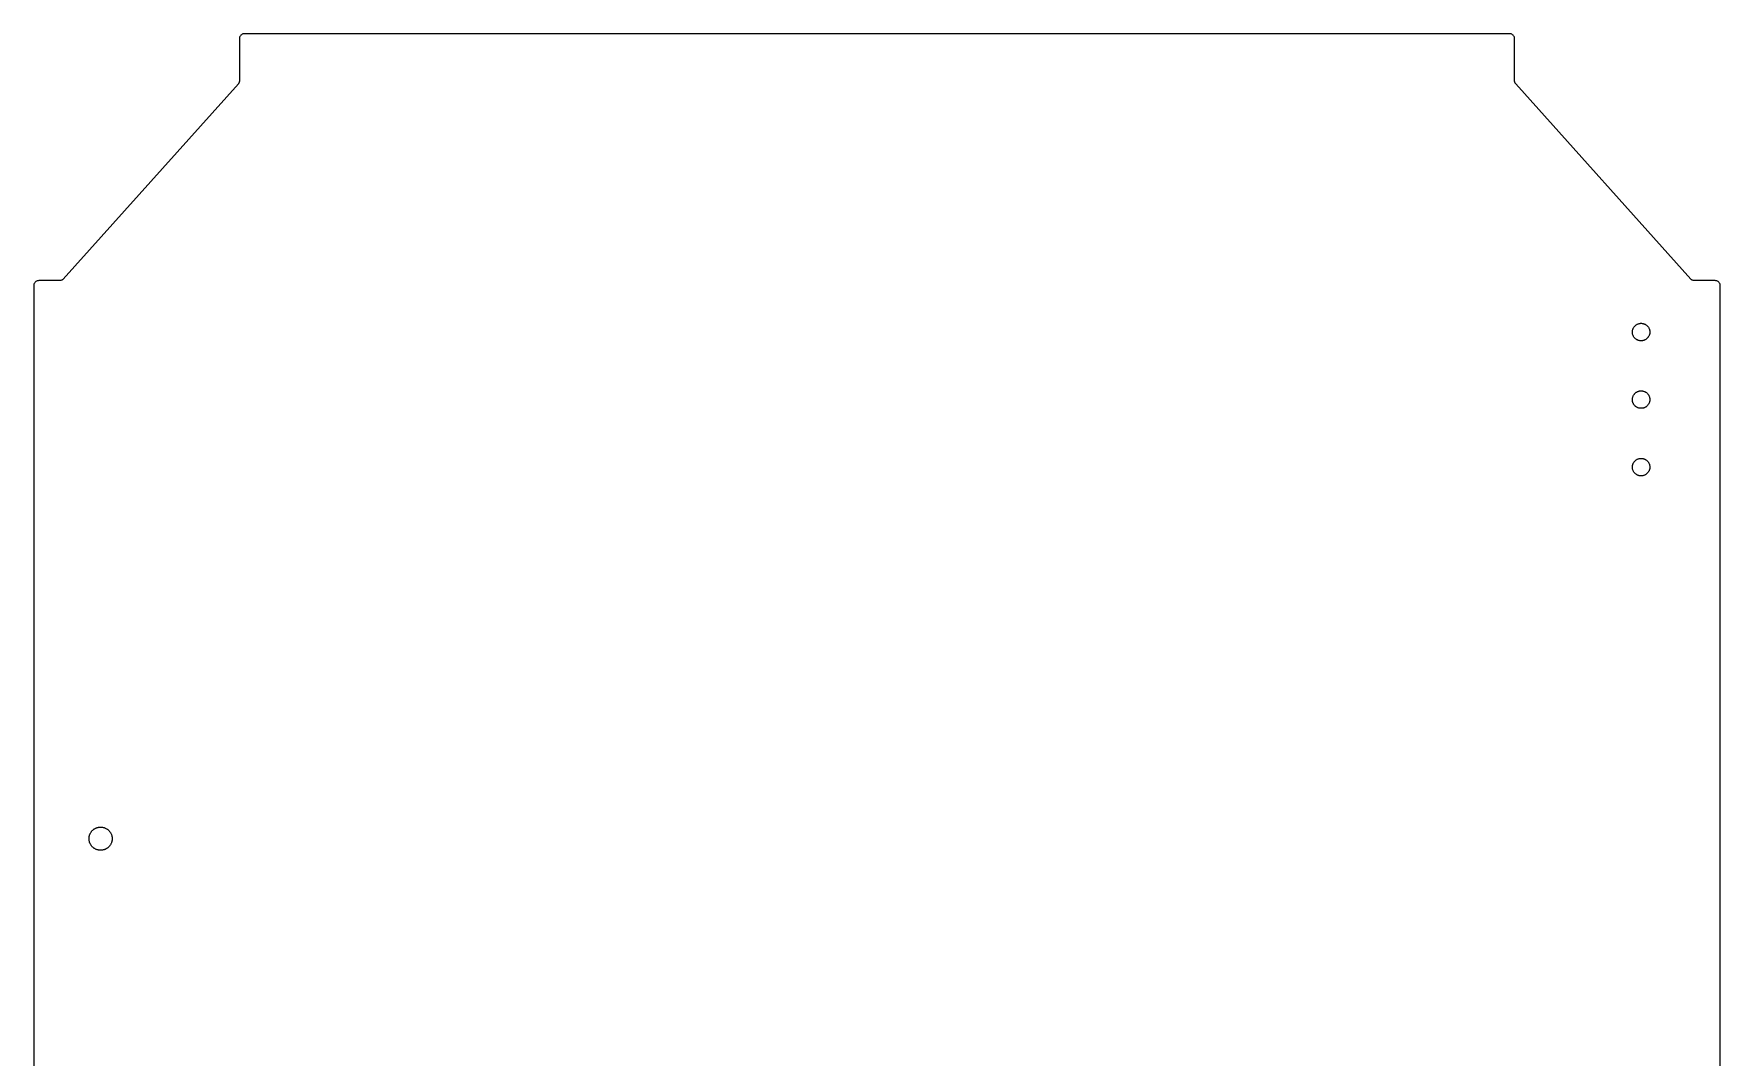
# Model space of a CAD drawing. Extents: x 0 to 328, y 398 to 796.
# Drawn here: x 0 to 328, y 597 to 796 of the extents above; entities that cross this region are included whole.
import ezdxf

# ---------------------------------------------------------------- set-up
doc = ezdxf.new("R2010")
doc.units = 0

msp = doc.modelspace()

# ---------------------------------------------------------------- linework, layer by layer
at = {"layer": 'Layer 1'}
for p, q in [((40, 795), (39.9973, 786.81)), ((40.0123, 795.156), (40, 795)), ((40.0489, 795.309), (40.0123, 795.156)), ((40.109, 795.454), (40.0489, 795.309)), ((40.191, 795.588), (40.109, 795.454)), ((40.2929, 795.707), (40.191, 795.588)), ((40.4122, 795.809), (40.2929, 795.707)), ((40.546, 795.891), (40.4122, 795.809)), ((40.691, 795.951), (40.546, 795.891)), ((40.8436, 795.988), (40.691, 795.951)), ((41, 796), (40.8436, 795.988)), ((287, 796), (41, 796)), ((287.156, 795.988), (287, 796)), ((287.309, 795.951), (287.156, 795.988)), ((287.454, 795.891), (287.309, 795.951)), ((287.588, 795.809), (287.454, 795.891)), ((287.707, 795.707), (287.588, 795.809)), ((287.809, 795.588), (287.707, 795.707)), ((287.891, 795.454), (287.809, 795.588)), ((287.951, 795.309), (287.891, 795.454)), ((287.988, 795.156), (287.951, 795.309)), ((288, 795), (287.988, 795.156)), ((288.003, 786.81), (288, 795)), ((39.7915, 786.271), (5.73945, 748.272)), ((39.834, 786.331), (39.7915, 786.271)), ((39.872, 786.393), (39.834, 786.331)), ((39.9054, 786.458), (39.872, 786.393)), ((39.934, 786.525), (39.9054, 786.458)), ((39.9576, 786.594), (39.934, 786.525)), ((39.9761, 786.665), (39.9576, 786.594)), ((39.9893, 786.737), (39.9761, 786.665)), ((39.9973, 786.81), (39.9893, 786.737)), ((288.011, 786.737), (288.003, 786.81)), ((288.024, 786.665), (288.011, 786.737)), ((288.042, 786.594), (288.024, 786.665)), ((288.066, 786.525), (288.042, 786.594)), ((288.095, 786.458), (288.066, 786.525)), ((288.128, 786.393), (288.095, 786.458)), ((288.166, 786.331), (288.128, 786.393)), ((288.209, 786.271), (288.166, 786.331)), ((322.261, 748.272), (288.209, 786.271)), ((0.54601, 747.891), (0.41221, 747.809)), ((0.69098, 747.951), (0.54601, 747.891)), ((0.84357, 747.988), (0.69098, 747.951)), ((1, 748), (0.84357, 747.988)), ((5.13726, 748.004), (1, 748)), ((5.22058, 748.014), (5.13726, 748.004)), ((5.30273, 748.032), (5.22058, 748.014)), ((5.38311, 748.056), (5.30273, 748.032)), ((5.46117, 748.087), (5.38311, 748.056)), ((5.53635, 748.124), (5.46117, 748.087)), ((5.60812, 748.168), (5.53635, 748.124)), ((5.67598, 748.217), (5.60812, 748.168)), ((5.73945, 748.272), (5.67598, 748.217)), ((322.324, 748.217), (322.261, 748.272)), ((322.392, 748.168), (322.324, 748.217)), ((322.464, 748.124), (322.392, 748.168)), ((322.539, 748.087), (322.464, 748.124)), ((322.617, 748.056), (322.539, 748.087)), ((322.697, 748.032), (322.617, 748.056)), ((322.779, 748.014), (322.697, 748.032)), ((322.863, 748.004), (322.779, 748.014)), ((327, 748), (322.863, 748.004)), ((327.156, 747.988), (327, 748)), ((327.309, 747.951), (327.156, 747.988)), ((327.454, 747.891), (327.309, 747.951)), ((327.588, 747.809), (327.454, 747.891)), ((0.01231, 747.156), (0, 747)), ((0, 747), (0, 399)), ((0.04894, 747.309), (0.01231, 747.156)), ((0.10899, 747.454), (0.04894, 747.309)), ((0.19098, 747.588), (0.10899, 747.454)), ((0.29289, 747.707), (0.19098, 747.588)), ((0.41221, 747.809), (0.29289, 747.707)), ((327.707, 747.707), (327.588, 747.809)), ((327.809, 747.588), (327.707, 747.707)), ((327.891, 747.454), (327.809, 747.588)), ((327.951, 747.309), (327.891, 747.454)), ((327.988, 747.156), (327.951, 747.309)), ((328, 747), (327.988, 747.156)), ((328, 399), (328, 747)), ((310.899, 737.975), (310.901, 738.075)), ((310.901, 738.075), (310.908, 738.174)), ((310.908, 738.174), (310.921, 738.274)), ((310.921, 738.274), (310.928, 738.309)), ((310.928, 738.309), (310.94, 738.371)), ((310.94, 738.371), (310.965, 738.468)), ((310.965, 738.468), (310.995, 738.563)), ((310.995, 738.563), (311.031, 738.657)), ((311.031, 738.657), (311.072, 738.748)), ((311.072, 738.748), (311.081, 738.764)), ((311.081, 738.764), (311.119, 738.836)), ((311.119, 738.836), (311.171, 738.922)), ((311.171, 738.922), (311.227, 739.004)), ((311.227, 739.004), (311.288, 739.083)), ((311.288, 739.083), (311.354, 739.158)), ((311.354, 739.158), (311.424, 739.229)), ((311.424, 739.229), (311.499, 739.296)), ((311.499, 739.296), (311.576, 739.358)), ((311.576, 739.358), (311.658, 739.416)), ((311.658, 739.416), (311.743, 739.469)), ((311.743, 739.469), (311.83, 739.516)), ((311.83, 739.516), (311.92, 739.559)), ((311.92, 739.559), (312.013, 739.596)), ((312.013, 739.596), (312.059, 739.612)), ((312.059, 739.612), (312.108, 739.628)), ((312.108, 739.628), (312.205, 739.654)), ((312.205, 739.654), (312.302, 739.674)), ((312.302, 739.674), (312.401, 739.689)), ((312.401, 739.689), (312.5, 739.698)), ((312.5, 739.698), (312.6, 739.701)), ((312.6, 739.701), (312.7, 739.698)), ((312.7, 739.698), (312.8, 739.689)), ((312.8, 739.689), (312.898, 739.674)), ((312.898, 739.674), (312.941, 739.665)), ((312.941, 739.665), (312.996, 739.654)), ((312.996, 739.654), (313.092, 739.628)), ((313.092, 739.628), (313.187, 739.596)), ((313.187, 739.596), (313.236, 739.577)), ((313.236, 739.577), (313.28, 739.559)), ((313.28, 739.559), (313.325, 739.538)), ((313.325, 739.538), (313.37, 739.516)), ((313.37, 739.516), (313.458, 739.469)), ((313.458, 739.469), (313.513, 739.434)), ((313.513, 739.434), (313.542, 739.416)), ((313.542, 739.416), (313.624, 739.358)), ((313.624, 739.358), (313.702, 739.296)), ((313.702, 739.296), (313.776, 739.229)), ((313.776, 739.229), (313.846, 739.157)), ((313.846, 739.157), (313.912, 739.083)), ((313.912, 739.083), (313.973, 739.003)), ((313.973, 739.003), (314.029, 738.921)), ((314.029, 738.921), (314.081, 738.836)), ((314.081, 738.836), (314.128, 738.747)), ((314.128, 738.747), (314.169, 738.657)), ((314.169, 738.657), (314.205, 738.563)), ((314.205, 738.563), (314.235, 738.468)), ((314.235, 738.468), (314.257, 738.381)), ((314.257, 738.381), (314.26, 738.372)), ((314.26, 738.372), (314.279, 738.273)), ((314.279, 738.273), (314.292, 738.174)), ((314.292, 738.174), (314.299, 738.075)), ((314.299, 738.075), (314.301, 737.975)), ((310.901, 737.95), (310.899, 737.975)), ((310.904, 737.875), (310.901, 737.95)), ((310.914, 737.776), (310.904, 737.875)), ((310.93, 737.677), (310.914, 737.776)), ((310.952, 737.58), (310.93, 737.677)), ((310.979, 737.484), (310.952, 737.58)), ((311.013, 737.39), (310.979, 737.484)), ((311.051, 737.298), (311.013, 737.39)), ((311.095, 737.208), (311.051, 737.298)), ((311.144, 737.121), (311.095, 737.208)), ((311.198, 737.037), (311.144, 737.121)), ((311.217, 737.012), (311.198, 737.037)), ((311.257, 736.957), (311.217, 737.012)), ((311.321, 736.879), (311.257, 736.957)), ((311.389, 736.806), (311.321, 736.879)), ((311.423, 736.773), (311.389, 736.806)), ((311.461, 736.737), (311.423, 736.773)), ((311.498, 736.705), (311.461, 736.737)), ((311.537, 736.673), (311.498, 736.705)), ((311.617, 736.612), (311.537, 736.673)), ((311.699, 736.557), (311.617, 736.612)), ((311.786, 736.507), (311.699, 736.557)), ((311.875, 736.462), (311.786, 736.507)), ((311.967, 736.422), (311.875, 736.462)), ((312.06, 736.387), (311.967, 736.422)), ((312.156, 736.358), (312.06, 736.387)), ((312.253, 736.335), (312.156, 736.358)), ((312.351, 736.318), (312.253, 736.335)), ((312.45, 736.306), (312.351, 736.318)), ((312.55, 736.3), (312.45, 736.306)), ((312.65, 736.3), (312.55, 736.3)), ((312.75, 736.306), (312.65, 736.3)), ((312.848, 736.318), (312.75, 736.306)), ((312.947, 736.335), (312.848, 736.318)), ((313.044, 736.358), (312.947, 736.335)), ((313.14, 736.387), (313.044, 736.358)), ((313.173, 736.399), (313.14, 736.387)), ((313.234, 736.422), (313.173, 736.399)), ((313.246, 736.427), (313.234, 736.422)), ((313.325, 736.462), (313.246, 736.427)), ((313.414, 736.507), (313.325, 736.462)), ((313.5, 736.557), (313.414, 736.507)), ((313.582, 736.611), (313.5, 736.557)), ((313.583, 736.612), (313.582, 736.611)), ((313.649, 736.662), (313.583, 736.612)), ((313.663, 736.672), (313.649, 736.662)), ((313.739, 736.737), (313.663, 736.672)), ((313.811, 736.806), (313.739, 736.737)), ((313.879, 736.879), (313.811, 736.806)), ((313.943, 736.956), (313.879, 736.879)), ((314.002, 737.037), (313.943, 736.956)), ((314.009, 737.048), (314.002, 737.037)), ((314.056, 737.121), (314.009, 737.048)), ((314.105, 737.208), (314.056, 737.121)), ((314.149, 737.298), (314.105, 737.208)), ((314.187, 737.389), (314.149, 737.298)), ((314.221, 737.484), (314.187, 737.389)), ((314.248, 737.58), (314.221, 737.484)), ((314.261, 737.636), (314.248, 737.58)), ((314.27, 737.677), (314.261, 737.636)), ((314.286, 737.776), (314.27, 737.677)), ((314.296, 737.875), (314.286, 737.776)), ((314.301, 737.975), (314.296, 737.875)), ((310.899, 724.845), (310.901, 724.945)), ((310.901, 724.945), (310.908, 725.044)), ((310.908, 725.044), (310.921, 725.144)), ((310.921, 725.144), (310.928, 725.179)), ((310.928, 725.179), (310.94, 725.241)), ((310.94, 725.241), (310.965, 725.338)), ((310.965, 725.338), (310.995, 725.433)), ((310.995, 725.433), (311.031, 725.527)), ((311.031, 725.527), (311.073, 725.618)), ((311.073, 725.618), (311.119, 725.706)), ((311.119, 725.706), (311.171, 725.792)), ((311.171, 725.792), (311.227, 725.874)), ((311.227, 725.874), (311.288, 725.953)), ((311.288, 725.953), (311.335, 726.006)), ((311.335, 726.006), (311.354, 726.028)), ((311.354, 726.028), (311.42, 726.095)), ((311.42, 726.095), (311.424, 726.099)), ((311.424, 726.099), (311.499, 726.166)), ((311.499, 726.166), (311.576, 726.228)), ((311.576, 726.228), (311.658, 726.286)), ((311.658, 726.286), (311.742, 726.339)), ((311.742, 726.339), (311.83, 726.386)), ((311.83, 726.386), (311.921, 726.429)), ((311.921, 726.429), (312.013, 726.466)), ((312.013, 726.466), (312.108, 726.498)), ((312.108, 726.498), (312.205, 726.524)), ((312.205, 726.524), (312.302, 726.544)), ((312.302, 726.544), (312.401, 726.559)), ((312.401, 726.559), (312.5, 726.568)), ((312.5, 726.568), (312.6, 726.571)), ((312.6, 726.571), (312.7, 726.568)), ((312.7, 726.568), (312.8, 726.559)), ((312.8, 726.559), (312.898, 726.544)), ((312.898, 726.544), (312.941, 726.535)), ((312.941, 726.535), (312.996, 726.524)), ((312.996, 726.524), (313.092, 726.498)), ((313.092, 726.498), (313.187, 726.466)), ((313.187, 726.466), (313.236, 726.447)), ((313.236, 726.447), (313.28, 726.429)), ((313.28, 726.429), (313.316, 726.412)), ((313.316, 726.412), (313.37, 726.386)), ((313.37, 726.386), (313.387, 726.377)), ((313.387, 726.377), (313.458, 726.339)), ((313.458, 726.339), (313.542, 726.286)), ((313.542, 726.286), (313.624, 726.228)), ((313.624, 726.228), (313.636, 726.219)), ((313.636, 726.219), (313.702, 726.165)), ((313.702, 726.165), (313.776, 726.099)), ((313.776, 726.099), (313.846, 726.027)), ((313.846, 726.027), (313.912, 725.953)), ((313.912, 725.953), (313.973, 725.873)), ((313.973, 725.873), (314.029, 725.791)), ((314.029, 725.791), (314.081, 725.706)), ((314.081, 725.706), (314.128, 725.617)), ((314.128, 725.617), (314.169, 725.527)), ((314.169, 725.527), (314.205, 725.433)), ((314.205, 725.433), (314.235, 725.338)), ((314.235, 725.338), (314.257, 725.251)), ((314.257, 725.251), (314.26, 725.242)), ((314.26, 725.242), (314.279, 725.143)), ((314.279, 725.143), (314.292, 725.044)), ((314.292, 725.044), (314.299, 724.945)), ((314.299, 724.945), (314.301, 724.845)), ((310.901, 724.82), (310.899, 724.845)), ((310.904, 724.745), (310.901, 724.82)), ((310.914, 724.646), (310.904, 724.745)), ((310.93, 724.547), (310.914, 724.646)), ((310.952, 724.45), (310.93, 724.547)), ((310.979, 724.354), (310.952, 724.45)), ((311.013, 724.26), (310.979, 724.354)), ((311.051, 724.168), (311.013, 724.26)), ((311.095, 724.078), (311.051, 724.168)), ((311.144, 723.991), (311.095, 724.078)), ((311.198, 723.907), (311.144, 723.991)), ((311.217, 723.882), (311.198, 723.907)), ((311.257, 723.827), (311.217, 723.882)), ((311.321, 723.749), (311.257, 723.827)), ((311.389, 723.676), (311.321, 723.749)), ((311.423, 723.643), (311.389, 723.676)), ((311.461, 723.607), (311.423, 723.643)), ((311.498, 723.575), (311.461, 723.607)), ((311.537, 723.543), (311.498, 723.575)), ((311.617, 723.482), (311.537, 723.543)), ((311.699, 723.427), (311.617, 723.482)), ((311.786, 723.377), (311.699, 723.427)), ((311.875, 723.332), (311.786, 723.377)), ((311.967, 723.292), (311.875, 723.332)), ((312.06, 723.257), (311.967, 723.292)), ((312.156, 723.228), (312.06, 723.257)), ((312.253, 723.205), (312.156, 723.228)), ((312.351, 723.188), (312.253, 723.205)), ((312.45, 723.176), (312.351, 723.188)), ((312.55, 723.17), (312.45, 723.176)), ((312.65, 723.17), (312.55, 723.17)), ((312.75, 723.176), (312.65, 723.17)), ((312.848, 723.188), (312.75, 723.176)), ((312.947, 723.205), (312.848, 723.188)), ((313.044, 723.228), (312.947, 723.205)), ((313.14, 723.257), (313.044, 723.228)), ((313.233, 723.292), (313.14, 723.257)), ((313.325, 723.332), (313.233, 723.292)), ((313.414, 723.377), (313.325, 723.332)), ((313.5, 723.427), (313.414, 723.377)), ((313.582, 723.481), (313.5, 723.427)), ((313.583, 723.482), (313.582, 723.481)), ((313.649, 723.532), (313.583, 723.482)), ((313.663, 723.542), (313.649, 723.532)), ((313.739, 723.607), (313.663, 723.542)), ((313.811, 723.676), (313.739, 723.607)), ((313.879, 723.749), (313.811, 723.676)), ((313.943, 723.826), (313.879, 723.749)), ((314.002, 723.907), (313.943, 723.826)), ((314.009, 723.918), (314.002, 723.907)), ((314.056, 723.991), (314.009, 723.918)), ((314.105, 724.078), (314.056, 723.991)), ((314.149, 724.168), (314.105, 724.078)), ((314.187, 724.26), (314.149, 724.168)), ((314.221, 724.354), (314.187, 724.26)), ((314.248, 724.45), (314.221, 724.354)), ((314.261, 724.506), (314.248, 724.45)), ((314.27, 724.547), (314.261, 724.506)), ((314.286, 724.646), (314.27, 724.547)), ((314.296, 724.745), (314.286, 724.646)), ((314.301, 724.845), (314.296, 724.745)), ((310.899, 711.715), (310.901, 711.815)), ((310.901, 711.815), (310.908, 711.914)), ((310.908, 711.914), (310.921, 712.014)), ((310.921, 712.014), (310.928, 712.048)), ((310.928, 712.048), (310.94, 712.111)), ((310.94, 712.111), (310.965, 712.208)), ((310.965, 712.208), (310.995, 712.303)), ((310.995, 712.303), (311.031, 712.397)), ((311.031, 712.397), (311.073, 712.488)), ((311.073, 712.488), (311.119, 712.576)), ((311.119, 712.576), (311.171, 712.662)), ((311.171, 712.662), (311.227, 712.744)), ((311.227, 712.744), (311.288, 712.823)), ((311.288, 712.823), (311.335, 712.876)), ((311.335, 712.876), (311.354, 712.898)), ((311.354, 712.898), (311.42, 712.965)), ((311.42, 712.965), (311.424, 712.969)), ((311.424, 712.969), (311.499, 713.036)), ((311.499, 713.036), (311.576, 713.098)), ((311.576, 713.098), (311.658, 713.156)), ((311.658, 713.156), (311.742, 713.209)), ((311.742, 713.209), (311.83, 713.257)), ((311.83, 713.257), (311.921, 713.299)), ((311.921, 713.299), (312.013, 713.336)), ((312.013, 713.336), (312.108, 713.368)), ((312.108, 713.368), (312.205, 713.394)), ((312.205, 713.394), (312.302, 713.414)), ((312.302, 713.414), (312.401, 713.429)), ((312.401, 713.429), (312.408, 713.43)), ((312.408, 713.43), (312.5, 713.438)), ((312.5, 713.438), (312.6, 713.441)), ((312.6, 713.441), (312.637, 713.44)), ((312.637, 713.44), (312.7, 713.438)), ((312.7, 713.438), (312.799, 713.429)), ((312.799, 713.429), (312.898, 713.414)), ((312.898, 713.414), (312.961, 713.401)), ((312.961, 713.401), (312.996, 713.394)), ((312.996, 713.394), (313.093, 713.368)), ((313.093, 713.368), (313.187, 713.336)), ((313.187, 713.336), (313.28, 713.299)), ((313.28, 713.299), (313.37, 713.256)), ((313.37, 713.256), (313.388, 713.247)), ((313.388, 713.247), (313.458, 713.209)), ((313.458, 713.209), (313.542, 713.156)), ((313.542, 713.156), (313.624, 713.098)), ((313.624, 713.098), (313.636, 713.089)), ((313.636, 713.089), (313.702, 713.035)), ((313.702, 713.035), (313.776, 712.969)), ((313.776, 712.969), (313.846, 712.897)), ((313.846, 712.897), (313.912, 712.823)), ((313.912, 712.823), (313.973, 712.743)), ((313.973, 712.743), (314.029, 712.661)), ((314.029, 712.661), (314.081, 712.576)), ((314.081, 712.576), (314.128, 712.487)), ((314.128, 712.487), (314.169, 712.397)), ((314.169, 712.397), (314.205, 712.303)), ((314.205, 712.303), (314.235, 712.208)), ((314.235, 712.208), (314.257, 712.121)), ((314.257, 712.121), (314.26, 712.112)), ((314.26, 712.112), (314.279, 712.013)), ((314.279, 712.013), (314.292, 711.914)), ((314.292, 711.914), (314.299, 711.815)), ((314.299, 711.815), (314.301, 711.715)), ((310.901, 711.69), (310.899, 711.715)), ((310.904, 711.615), (310.901, 711.69)), ((310.914, 711.516), (310.904, 711.615)), ((310.93, 711.417), (310.914, 711.516)), ((310.952, 711.32), (310.93, 711.417)), ((310.979, 711.224), (310.952, 711.32)), ((311.013, 711.13), (310.979, 711.224)), ((311.051, 711.038), (311.013, 711.13)), ((311.095, 710.948), (311.051, 711.038)), ((311.144, 710.861), (311.095, 710.948)), ((311.198, 710.777), (311.144, 710.861)), ((311.217, 710.752), (311.198, 710.777)), ((311.257, 710.697), (311.217, 710.752)), ((311.321, 710.619), (311.257, 710.697)), ((311.389, 710.546), (311.321, 710.619)), ((311.461, 710.477), (311.389, 710.546)), ((311.537, 710.412), (311.461, 710.477)), ((311.616, 710.353), (311.537, 710.412)), ((311.699, 710.297), (311.616, 710.353)), ((311.786, 710.247), (311.699, 710.297)), ((311.875, 710.202), (311.786, 710.247)), ((311.967, 710.162), (311.875, 710.202)), ((312.06, 710.127), (311.967, 710.162)), ((312.156, 710.098), (312.06, 710.127)), ((312.253, 710.075), (312.156, 710.098)), ((312.351, 710.058), (312.253, 710.075)), ((312.45, 710.046), (312.351, 710.058)), ((312.55, 710.04), (312.45, 710.046)), ((312.65, 710.04), (312.55, 710.04)), ((312.75, 710.046), (312.65, 710.04)), ((312.848, 710.058), (312.75, 710.046)), ((312.947, 710.075), (312.848, 710.058)), ((313.044, 710.098), (312.947, 710.075)), ((313.139, 710.127), (313.044, 710.098)), ((313.234, 710.162), (313.139, 710.127)), ((313.325, 710.202), (313.234, 710.162)), ((313.414, 710.247), (313.325, 710.202)), ((313.5, 710.297), (313.414, 710.247)), ((313.583, 710.352), (313.5, 710.297)), ((313.649, 710.402), (313.583, 710.352)), ((313.663, 710.412), (313.649, 710.402)), ((313.739, 710.477), (313.663, 710.412)), ((313.811, 710.546), (313.739, 710.477)), ((313.879, 710.62), (313.811, 710.546)), ((313.943, 710.696), (313.879, 710.62)), ((314.002, 710.777), (313.943, 710.696)), ((314.009, 710.788), (314.002, 710.777)), ((314.056, 710.861), (314.009, 710.788)), ((314.105, 710.948), (314.056, 710.861)), ((314.149, 711.038), (314.105, 710.948)), ((314.187, 711.13), (314.149, 711.038)), ((314.221, 711.224), (314.187, 711.13)), ((314.248, 711.32), (314.221, 711.224)), ((314.261, 711.376), (314.248, 711.32)), ((314.27, 711.417), (314.261, 711.376)), ((314.286, 711.516), (314.27, 711.417)), ((314.296, 711.615), (314.286, 711.516)), ((314.301, 711.715), (314.296, 711.615)), ((10.75, 639.55), (10.7544, 639.649)), ((10.7544, 639.649), (10.7632, 639.748)), ((10.7632, 639.748), (10.7764, 639.847)), ((10.7764, 639.847), (10.794, 639.945)), ((10.794, 639.945), (10.8081, 640.008)), ((10.8081, 640.008), (10.8158, 640.042)), ((10.8158, 640.042), (10.842, 640.139)), ((10.842, 640.139), (10.8598, 640.194)), ((10.8598, 640.194), (10.8722, 640.233)), ((10.8722, 640.233), (10.9069, 640.327)), ((10.9069, 640.327), (10.9453, 640.418)), ((10.9453, 640.418), (10.988, 640.508)), ((10.988, 640.508), (11.0346, 640.596)), ((11.0346, 640.596), (11.0852, 640.683)), ((11.0852, 640.683), (11.0854, 640.683)), ((11.0854, 640.683), (11.1394, 640.766)), ((11.1394, 640.766), (11.1969, 640.847)), ((11.1969, 640.847), (11.2586, 640.926)), ((11.2586, 640.926), (11.3231, 641.001)), ((11.3231, 641.001), (11.391, 641.074)), ((11.391, 641.074), (11.4626, 641.144)), ((11.4626, 641.144), (11.5368, 641.21)), ((11.5368, 641.21), (11.6135, 641.273)), ((11.6135, 641.273), (11.6933, 641.332)), ((11.6933, 641.332), (11.7759, 641.389)), ((11.7759, 641.389), (11.7834, 641.393)), ((11.7834, 641.393), (11.8606, 641.441)), ((11.8606, 641.441), (11.9472, 641.489)), ((11.9472, 641.489), (12.0367, 641.534)), ((12.0367, 641.534), (12.1272, 641.574)), ((12.1272, 641.574), (12.2202, 641.611)), ((12.2202, 641.611), (12.314, 641.643)), ((12.314, 641.643), (12.4095, 641.672)), ((12.4095, 641.672), (12.5065, 641.696)), ((12.5065, 641.696), (12.6037, 641.715)), ((12.6037, 641.715), (12.7023, 641.731)), ((12.7023, 641.731), (12.7608, 641.737)), ((12.7608, 641.737), (12.8011, 641.742)), ((12.8011, 641.742), (12.9003, 641.748)), ((12.9003, 641.748), (13.0003, 641.751)), ((13.0003, 641.751), (13.0003, 641.751)), ((13.0003, 641.751), (13.0994, 641.748)), ((13.0994, 641.748), (13.1992, 641.742)), ((13.1992, 641.742), (13.2978, 641.731)), ((13.2978, 641.731), (13.3964, 641.715)), ((13.3964, 641.715), (13.4937, 641.696)), ((13.4937, 641.696), (13.5905, 641.672)), ((13.5905, 641.672), (13.6862, 641.643)), ((13.6862, 641.643), (13.78, 641.611)), ((13.78, 641.611), (13.873, 641.574)), ((13.873, 641.574), (13.8928, 641.565)), ((13.8928, 641.565), (13.9638, 641.534)), ((13.9638, 641.534), (14.0526, 641.489)), ((14.0526, 641.489), (14.1399, 641.44)), ((14.1399, 641.44), (14.2243, 641.388)), ((14.2243, 641.388), (14.307, 641.332)), ((14.307, 641.332), (14.3864, 641.273)), ((14.3864, 641.273), (14.4637, 641.21)), ((14.4637, 641.21), (14.5376, 641.143)), ((14.5376, 641.143), (14.6091, 641.073)), ((14.6091, 641.073), (14.6769, 641.001)), ((14.6769, 641.001), (14.7419, 640.925)), ((14.7419, 640.925), (14.803, 640.847)), ((14.803, 640.847), (14.861, 640.766)), ((14.861, 640.766), (14.9149, 640.682)), ((14.9149, 640.682), (14.9656, 640.596)), ((14.9656, 640.596), (14.9673, 640.593)), ((14.9673, 640.593), (15.0121, 640.508)), ((15.0121, 640.508), (15.0492, 640.43)), ((15.0492, 640.43), (15.0546, 640.418)), ((15.0546, 640.418), (15.0933, 640.326)), ((15.0933, 640.326), (15.0965, 640.318)), ((15.0965, 640.318), (15.1278, 640.233)), ((15.1278, 640.233), (15.1581, 640.139)), ((15.1581, 640.139), (15.1842, 640.042)), ((15.1842, 640.042), (15.2061, 639.945)), ((15.2061, 639.945), (15.2236, 639.847)), ((15.2236, 639.847), (15.2368, 639.748)), ((15.2368, 639.748), (15.2456, 639.649)), ((15.2456, 639.649), (15.2495, 639.562)), ((10.75, 639.45), (10.75, 639.55)), ((10.7544, 639.351), (10.75, 639.45)), ((10.7632, 639.252), (10.7544, 639.351)), ((10.7764, 639.153), (10.7632, 639.252)), ((10.7939, 639.055), (10.7764, 639.153)), ((10.8158, 638.958), (10.7939, 639.055)), ((10.8418, 638.862), (10.8158, 638.958)), ((10.8722, 638.767), (10.8418, 638.862)), ((10.9068, 638.673), (10.8722, 638.767)), ((10.9452, 638.582), (10.9068, 638.673)), ((10.988, 638.492), (10.9452, 638.582)), ((11.0107, 638.449), (10.988, 638.492)), ((11.0344, 638.404), (11.0107, 638.449)), ((11.0848, 638.318), (11.0344, 638.404)), ((11.1392, 638.234), (11.0848, 638.318)), ((11.1968, 638.153), (11.1392, 638.234)), ((11.2583, 638.075), (11.1968, 638.153)), ((11.3231, 637.999), (11.2583, 638.075)), ((11.3912, 637.926), (11.3231, 637.999)), ((11.4621, 637.857), (11.3912, 637.926)), ((11.5365, 637.79), (11.4621, 637.857)), ((11.5645, 637.767), (11.5365, 637.79)), ((11.6134, 637.727), (11.5645, 637.767)), ((11.693, 637.668), (11.6134, 637.727)), ((11.7757, 637.612), (11.693, 637.668)), ((11.8601, 637.56), (11.7757, 637.612)), ((11.9474, 637.511), (11.8601, 637.56)), ((12.0361, 637.466), (11.9474, 637.511)), ((12.1273, 637.426), (12.0361, 637.466)), ((12.22, 637.389), (12.1273, 637.426)), ((12.314, 637.357), (12.22, 637.389)), ((12.3579, 637.344), (12.314, 637.357)), ((12.4094, 637.328), (12.3579, 637.344)), ((12.4702, 637.313), (12.4094, 637.328)), ((12.506, 637.304), (12.4702, 637.313)), ((12.6039, 637.285), (12.506, 637.304)), ((12.702, 637.269), (12.6039, 637.285)), ((12.8011, 637.258), (12.702, 637.269)), ((12.9006, 637.252), (12.8011, 637.258)), ((12.9997, 637.249), (12.9006, 637.252)), ((13.0997, 637.252), (12.9997, 637.249)), ((13.1987, 637.258), (13.0997, 637.252)), ((13.2979, 637.269), (13.1987, 637.258)), ((13.3959, 637.285), (13.2979, 637.269)), ((13.4935, 637.304), (13.3959, 637.285)), ((13.5905, 637.328), (13.4935, 637.304)), ((13.686, 637.357), (13.5905, 637.328)), ((13.7802, 637.389), (13.686, 637.357)), ((13.8724, 637.425), (13.7802, 637.389)), ((13.9636, 637.466), (13.8724, 637.425)), ((14.0011, 637.485), (13.9636, 637.466)), ((14.0525, 637.511), (14.0011, 637.485)), ((14.1393, 637.559), (14.0525, 637.511)), ((14.2244, 637.612), (14.1393, 637.559)), ((14.2658, 637.64), (14.2244, 637.612)), ((14.3064, 637.667), (14.2658, 637.64)), ((14.3865, 637.727), (14.3064, 637.667)), ((14.4632, 637.79), (14.3865, 637.727)), ((14.5377, 637.857), (14.4632, 637.79)), ((14.609, 637.926), (14.5377, 637.857)), ((14.6769, 637.999), (14.609, 637.926)), ((14.7414, 638.074), (14.6769, 637.999)), ((14.8031, 638.153), (14.7414, 638.074)), ((14.8606, 638.234), (14.8031, 638.153)), ((14.9146, 638.317), (14.8606, 638.234)), ((14.9148, 638.317), (14.9146, 638.317)), ((14.9654, 638.404), (14.9148, 638.317)), ((15.012, 638.492), (14.9654, 638.404)), ((15.0545, 638.581), (15.012, 638.492)), ((15.0933, 638.673), (15.0545, 638.581)), ((15.1, 638.692), (15.0933, 638.673)), ((15.1277, 638.766), (15.1, 638.692)), ((15.1514, 638.841), (15.1277, 638.766)), ((15.158, 638.861), (15.1514, 638.841)), ((15.1831, 638.953), (15.158, 638.861)), ((15.1841, 638.957), (15.1831, 638.953)), ((15.2061, 639.055), (15.1841, 638.957)), ((15.2236, 639.153), (15.2061, 639.055)), ((15.2259, 639.17), (15.2236, 639.153)), ((15.2368, 639.251), (15.2259, 639.17)), ((15.2452, 639.347), (15.2368, 639.251)), ((15.2456, 639.35), (15.2452, 639.347)), ((15.25, 639.45), (15.2456, 639.35)), ((15.2495, 639.562), (15.25, 639.55)), ((15.25, 639.55), (15.25, 639.45))]:
    msp.add_line(p, q, dxfattribs=at)

doc.saveas('drawing.dxf')
